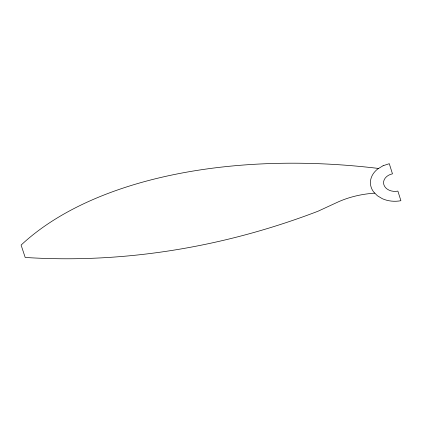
<?xml version="1.0" encoding="UTF-8"?>
<svg xmlns="http://www.w3.org/2000/svg" width="422" height="422" viewBox="0 0 422 422"><rect width="100%" height="100%" fill="white"/><g stroke="black" fill="none" stroke-linecap="round" stroke-linejoin="round"><path stroke-width="0.63" d="M378.56 168.452A408.834 221.972 9.9 0 0 21.1 245.082L25.188 257.452C124.659 263.866 225.037 246.833 317.977 211.248L337.442 202.254A84.263 59.28 2.3 0 1 374.82 193.149M383.113 165.719L377.843 168.879A25.093 19.143 -2.9 0 0 373.597 191.91L377.405 195.761L382.379 198.72A25.093 19.143 -2.9 0 0 400.9 200.708L397.888 191.113A11.71 8.936 -2.8 0 1 383.878 184.757A11.71 8.936 -2.8 0 1 392.465 173.832L389.284 163.689L383.113 165.719"/></g></svg>
